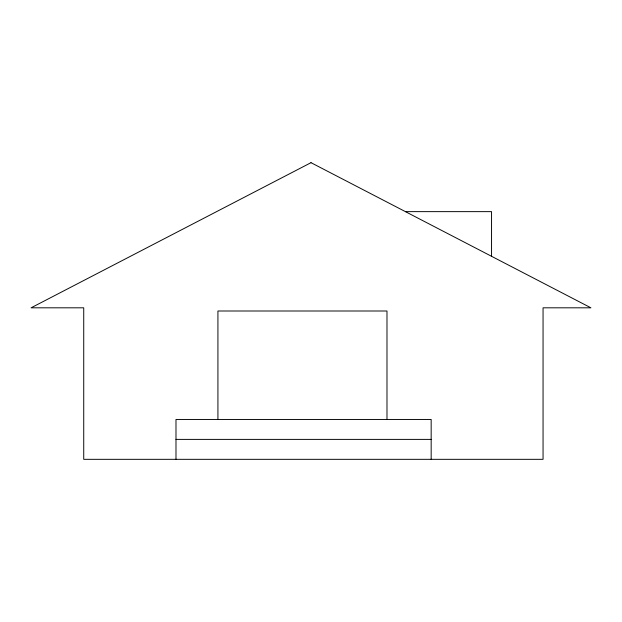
<?xml version="1.0" encoding="UTF-8"?>
<svg xmlns="http://www.w3.org/2000/svg" width="622" height="622" viewBox="0 0 622 622"><rect width="100%" height="100%" fill="white"/><g stroke="black" fill="none" stroke-linecap="round" stroke-linejoin="round"><path stroke-width="0.93" d="M405.427 211.635L491.551 211.635L491.551 256.295M175.987 439.389L431.163 439.389M431.163 459.324L431.163 419.453L175.987 419.453L175.987 459.324M386.985 419.578L386.985 311L217.925 311L217.925 419.578M311 162.676L31.1 307.812L83.729 307.812L83.729 459.324L543.053 459.324L543.053 307.812L590.9 307.812L311 162.676"/></g></svg>
